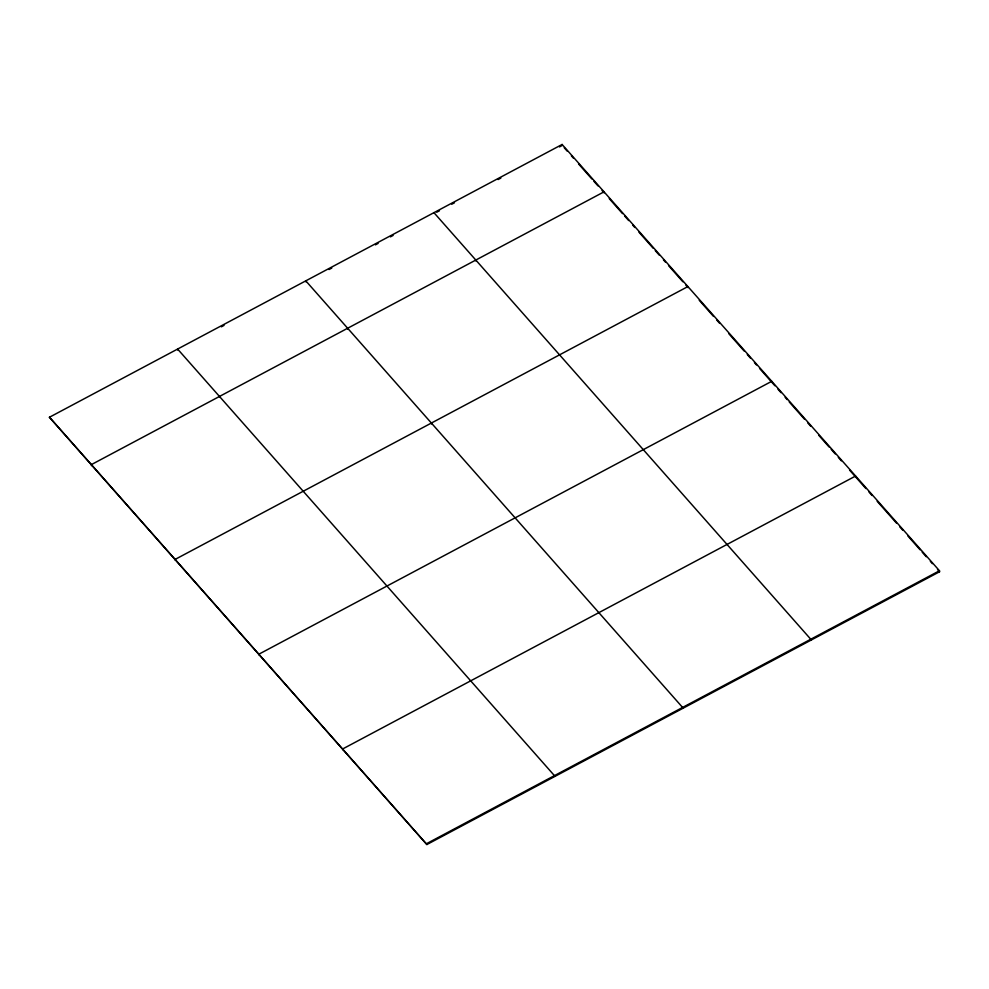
<?xml version="1.0" encoding="UTF-8"?>
<svg xmlns="http://www.w3.org/2000/svg" width="989" height="989" viewBox="0 0 989 989"><rect width="100%" height="100%" fill="white"/><g stroke="black" fill="none" stroke-linecap="round" stroke-linejoin="round"><path stroke-width="1.48" d="M49.45 417.247L562.111 144.468L939.476 570.764L939.55 571.753L426.889 844.532L49.45 417.247L426.889 844.532M221.326 326.827L224.058 325.381M329.04 269.515L331.772 268.068M375.4 244.852L378.132 243.405M390.395 236.865L393.127 235.419M436.755 212.202L439.487 210.756M451.75 204.228L454.483 202.77M498.11 179.553L500.842 178.107M559.465 146.916L562.197 145.457L562.111 144.468M426.803 843.543L939.476 570.764M564.237 147.769L567.315 151.243M571.395 155.854L573.447 158.166M578.553 163.939L591.855 178.96M593.894 181.271L597.986 185.895M602.078 190.518L604.118 192.83L604.044 191.829L91.384 464.607L91.458 465.609M609.236 198.604L622.526 213.624M624.578 215.936L628.67 220.559M632.762 225.171L634.802 227.482M638.894 232.106L653.21 248.276M655.262 250.588L659.342 255.211M663.434 259.835L665.486 262.147M668.552 265.608L682.867 281.778M685.933 285.252L687.985 287.564L687.899 286.563L175.238 559.341L175.313 560.343M699.235 300.273L713.551 316.443M716.617 319.904L719.683 323.378M728.881 333.775L744.223 351.095M747.288 354.569L750.367 358.03M754.446 362.654L756.498 364.966M759.564 368.427L774.906 385.759M777.972 389.221L781.038 392.682M785.13 397.306L787.182 399.618M789.222 401.93L804.564 419.262M807.63 422.723L810.696 426.197M818.88 435.432L829.103 446.991M831.156 449.303L835.235 453.914M838.313 457.388L841.379 460.849M849.563 470.096L865.919 488.578M868.985 492.04L872.051 495.514M877.169 501.287L896.603 523.23M899.669 526.704L902.734 530.166M907.853 535.939L920.116 549.81M922.168 552.122L926.26 556.733M930.352 561.356L932.392 563.668M937.51 569.441L939.55 571.753M433.948 212.66L811.388 639.945M855.695 477.019L855.609 476.03L342.948 748.809L343.022 749.798M771.84 382.286L771.754 381.297L259.093 654.075L259.167 655.064M683.214 708.149L305.786 280.851L305.861 281.853M555.052 776.34L177.612 349.055L177.699 350.044M475.882 260.02L475.956 261.022M431.563 422.958L431.649 423.947M347.708 328.224L347.794 329.213M219.546 396.416L219.62 397.405"/></g></svg>
